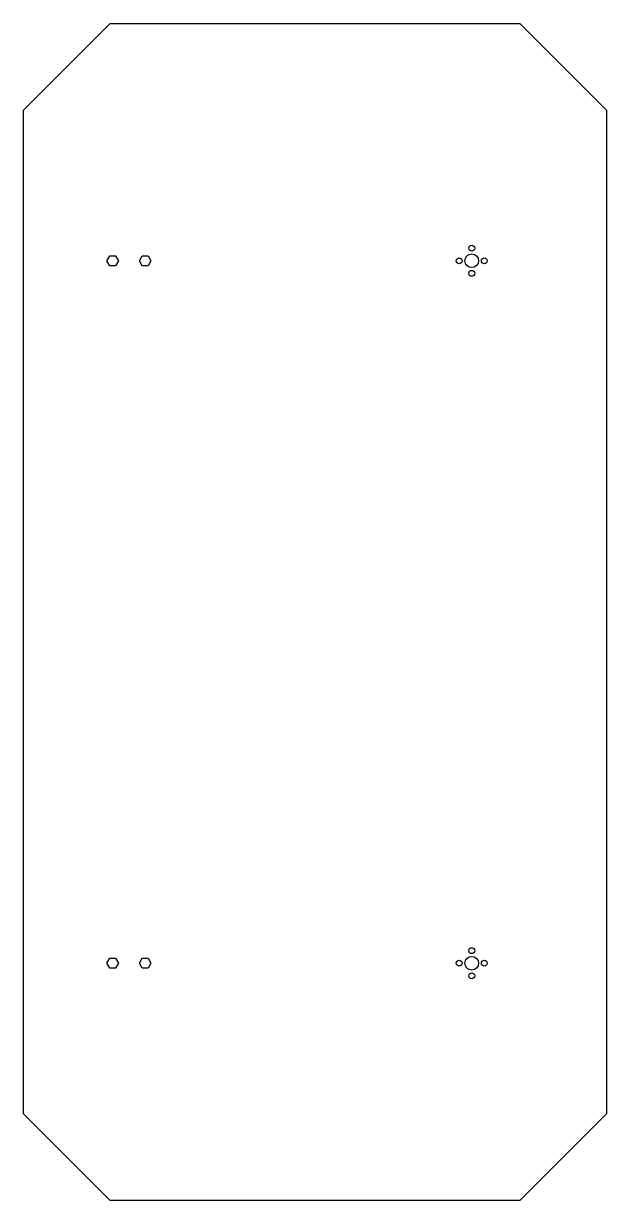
# Model space of a CAD drawing. Extents: x 0 to 21.8, y 0 to 44.1.
import ezdxf

# ---------------------------------------------------------------- set-up
doc = ezdxf.new("R2010")
doc.units = 0
doc.header["$LTSCALE"] = 1.21
doc.layers.get('0').update_dxf_attribs({"linetype": 'CONTINUOUS'})

msp = doc.modelspace()

# ---------------------------------------------------------------- linework, layer by layer
at = {"color": 3, "linetype": 'CONTINUOUS'}
for p, q in [((0, 40.84), (3.246, 44.086)), ((3.246, 44.086), (18.59, 44.086)), ((18.59, 44.086), (21.836, 40.84)), ((0, 3.246), (0, 40.84)), ((21.836, 40.84), (21.836, 3.246)), ((3.119, 35.2), (3.227, 35.387)), ((3.227, 35.387), (3.444, 35.387)), ((3.444, 35.387), (3.552, 35.2)), ((4.339, 35.2), (4.447, 35.387)), ((4.447, 35.387), (4.664, 35.387)), ((4.664, 35.387), (4.772, 35.2)), ((3.227, 35.012), (3.119, 35.2)), ((3.444, 35.012), (3.227, 35.012)), ((3.552, 35.2), (3.444, 35.012)), ((4.447, 35.012), (4.339, 35.2)), ((4.664, 35.012), (4.447, 35.012)), ((4.772, 35.2), (4.664, 35.012)), ((3.119, 8.886), (3.227, 9.073)), ((3.227, 8.698), (3.119, 8.886)), ((3.227, 9.073), (3.444, 9.073)), ((3.444, 9.073), (3.552, 8.886)), ((3.552, 8.886), (3.444, 8.698)), ((4.339, 8.886), (4.447, 9.073)), ((4.447, 8.698), (4.339, 8.886)), ((4.447, 9.073), (4.664, 9.073)), ((4.664, 9.073), (4.772, 8.886)), ((4.772, 8.886), (4.664, 8.698)), ((3.444, 8.698), (3.227, 8.698)), ((4.664, 8.698), (4.447, 8.698)), ((0, 3.246), (3.246, 0)), ((18.59, 0), (21.836, 3.246)), ((18.59, 0), (3.246, 0))]:
    msp.add_line(p, q, dxfattribs=at)
for centre, radius in [((16.789, 35.67), 0.11), ((16.319, 35.2), 0.11), ((16.789, 35.2), 0.255), ((17.259, 35.2), 0.11), ((16.789, 34.73), 0.11), ((16.789, 9.356), 0.11), ((16.319, 8.886), 0.11), ((16.789, 8.886), 0.255), ((17.259, 8.886), 0.11), ((16.789, 8.416), 0.11)]:
    msp.add_circle(centre, radius, dxfattribs=at)

doc.saveas('drawing.dxf')
